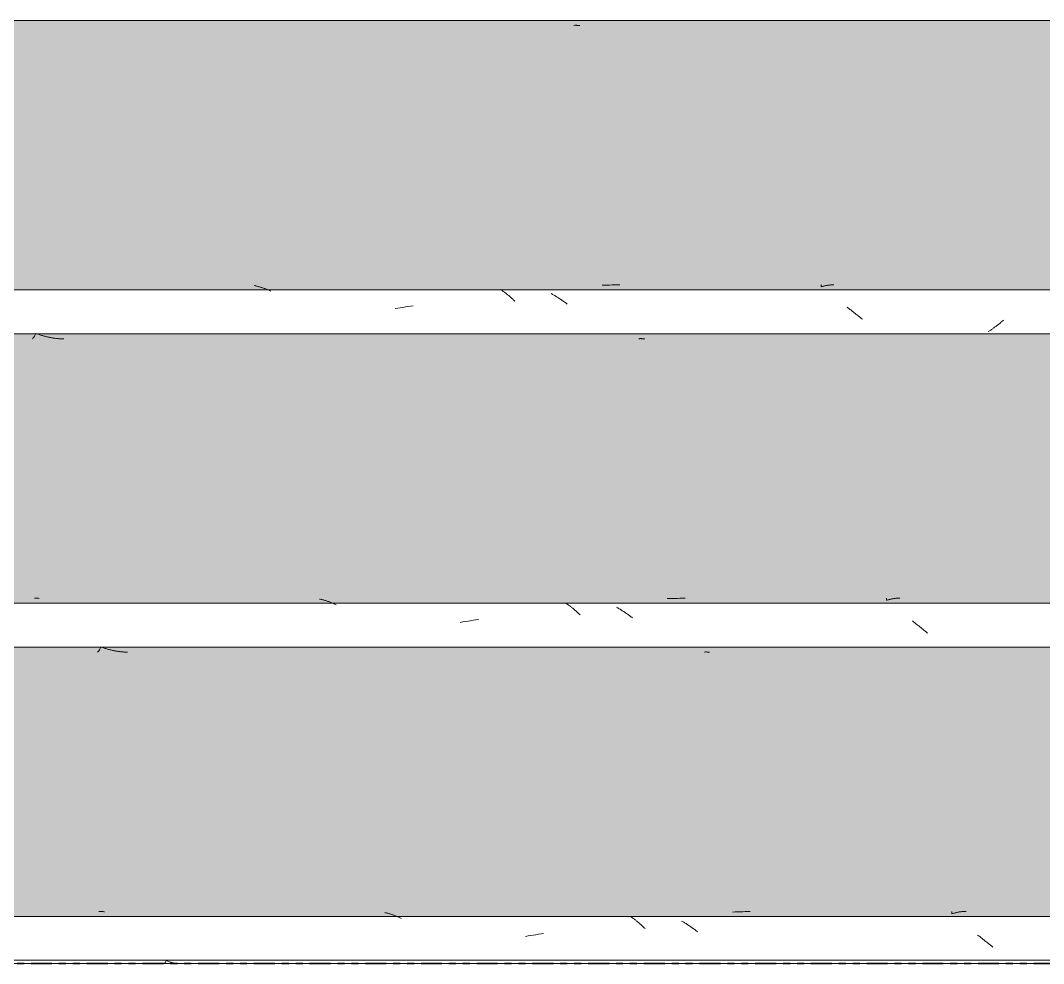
# Model space of a CAD drawing. Header units: millimetres. Extents: x -8482 to 130249, y -7482 to 93550.
# Drawn here: x 25347.9 to 25814.4, y -450 to -20 of the extents above; entities that cross this region are included whole.
import ezdxf

# ---------------------------------------------------------------- set-up
doc = ezdxf.new("R2010")
doc.units = ezdxf.units.MM
doc.linetypes.add('Double Dash 3_8_', pattern=[25.4, 9.525, -3.175, 3.175, -3.175, 3.175, -3.175])
for name, color, linetype, lineweight in [('Duong Ranh', 83, 'Double Dash 3_8_', 35), ('NET CAT', 3, 'Continuous', 5), ('NET THAY 1', 41, 'Continuous', 5), ('NET-THAY', 2, 'Continuous', 9)]:
    doc.layers.add(name, color=color, linetype=linetype, lineweight=lineweight)

# ---------------------------------------------------------------- blocks, each defined once
blk = doc.blocks.new('FP_93-MẶT ĐỨNG TRỤC A-Q')
at = {"layer": 'NET THAY 1', "color": 10}
for p, q in [((31404.78, -428.57), (22897.55, -428.57)), ((22897.55, -448.57), (31404.78, -448.57))]:
    blk.add_line(p, q, dxfattribs=at)
at = {"layer": 'NET THAY 1'}
for p, q in [((25383.93, -426.25), (25383.6, -426.25)), ((25384.26, -426.26), (25383.93, -426.25)), ((25384.6, -426.28), (25384.26, -426.26)), ((25384.93, -426.3), (25384.6, -426.28)), ((25385.27, -426.33), (25384.93, -426.3)), ((25385.6, -426.36), (25385.27, -426.33)), ((25385.94, -426.39), (25385.6, -426.36)), ((25386.27, -426.44), (25385.94, -426.39)), ((25514.4, -426.87), (25514.06, -426.79)), ((25514.75, -426.95), (25514.4, -426.87)), ((25515.1, -427.04), (25514.75, -426.95)), ((25515.45, -427.13), (25515.1, -427.04)), ((25515.79, -427.22), (25515.45, -427.13)), ((25516.14, -427.32), (25515.79, -427.22)), ((25516.49, -427.43), (25516.14, -427.32)), ((25516.83, -427.54), (25516.49, -427.43)), ((25517.18, -427.65), (25516.83, -427.54)), ((25517.52, -427.77), (25517.18, -427.65)), ((25517.87, -427.9), (25517.52, -427.77)), ((25518.21, -428.03), (25517.87, -427.9)), ((25518.56, -428.16), (25518.21, -428.03)), ((25518.9, -428.3), (25518.56, -428.16)), ((25519.25, -428.44), (25518.9, -428.3)), ((25519.59, -428.58), (25519.25, -428.44)), ((25519.93, -428.73), (25519.59, -428.58)), ((25520.27, -428.89), (25519.93, -428.73)), ((25520.62, -429.05), (25520.27, -428.89)), ((25520.96, -429.21), (25520.62, -429.05)), ((25626.46, -428.89), (25626.18, -428.72)), ((25626.74, -429.08), (25626.46, -428.89)), ((25627.03, -429.26), (25626.74, -429.08)), ((25673.76, -426.52), (25672.6, -426.57)), ((25674.92, -426.48), (25673.76, -426.52)), ((25676.07, -426.45), (25674.92, -426.48)), ((25677.23, -426.41), (25676.07, -426.45)), ((25678.38, -426.38), (25677.23, -426.41)), ((25679.54, -426.36), (25678.38, -426.38)), ((25680.7, -426.33), (25679.54, -426.36)), ((25772.58, -426.98), (25772.55, -427.39)), ((25772.87, -427.28), (25772.55, -427.38)), ((25772.6, -426.66), (25772.58, -426.98)), ((25772.62, -426.43), (25772.6, -426.66)), ((25772.64, -426.29), (25772.62, -426.43)), ((25773.18, -427.19), (25772.87, -427.28)), ((25773.49, -427.1), (25773.18, -427.19)), ((25773.8, -427.01), (25773.49, -427.1)), ((25774.11, -426.93), (25773.8, -427.01)), ((25774.42, -426.85), (25774.11, -426.93)), ((25774.73, -426.78), (25774.42, -426.85)), ((25775.05, -426.71), (25774.73, -426.78)), ((25775.36, -426.64), (25775.05, -426.71)), ((25775.67, -426.59), (25775.36, -426.64)), ((25775.98, -426.53), (25775.67, -426.59)), ((25776.29, -426.48), (25775.98, -426.53)), ((25776.6, -426.44), (25776.29, -426.48)), ((25776.91, -426.4), (25776.6, -426.44)), ((25777.22, -426.36), (25776.91, -426.4)), ((25777.53, -426.33), (25777.22, -426.36)), ((25777.84, -426.3), (25777.53, -426.33)), ((25778.15, -426.28), (25777.84, -426.3)), ((25778.46, -426.26), (25778.15, -426.28)), ((25778.77, -426.25), (25778.46, -426.26)), ((25779.08, -426.25), (25778.77, -426.25)), ((25521.3, -429.38), (25520.96, -429.21)), ((25521.64, -429.55), (25521.3, -429.38)), ((25627.31, -429.46), (25627.03, -429.26)), ((25627.59, -429.66), (25627.31, -429.46)), ((25627.87, -429.86), (25627.59, -429.66)), ((25628.15, -430.07), (25627.87, -429.86)), ((25628.43, -430.28), (25628.15, -430.07)), ((25628.71, -430.5), (25628.43, -430.28)), ((25628.98, -430.72), (25628.71, -430.5)), ((25629.26, -430.95), (25628.98, -430.72)), ((25629.54, -431.18), (25629.26, -430.95)), ((25629.82, -431.41), (25629.54, -431.18)), ((25630.09, -431.65), (25629.82, -431.41)), ((25630.37, -431.89), (25630.09, -431.65)), ((25630.64, -432.14), (25630.37, -431.89)), ((25630.91, -432.39), (25630.64, -432.14)), ((25631.19, -432.64), (25630.91, -432.39)), ((25631.46, -432.9), (25631.19, -432.64)), ((25631.73, -433.16), (25631.46, -432.9)), ((25632, -433.42), (25631.73, -433.16)), ((25632.27, -433.69), (25632, -433.42)), ((25632.54, -433.96), (25632.27, -433.69)), ((25649.71, -430.83), (25649.37, -430.64)), ((25650.05, -431.03), (25649.71, -430.83)), ((25650.39, -431.23), (25650.05, -431.03)), ((25650.72, -431.44), (25650.39, -431.23)), ((25651.06, -431.64), (25650.72, -431.44)), ((25651.4, -431.85), (25651.06, -431.64)), ((25651.73, -432.07), (25651.4, -431.85)), ((25652.07, -432.28), (25651.73, -432.07)), ((25652.4, -432.5), (25652.07, -432.28)), ((25652.73, -432.72), (25652.4, -432.5)), ((25653.07, -432.94), (25652.73, -432.72)), ((25653.4, -433.17), (25653.07, -432.94)), ((25653.73, -433.4), (25653.4, -433.17)), ((25654.06, -433.63), (25653.73, -433.4)), ((25654.39, -433.86), (25654.06, -433.63)), ((25579.39, -437.45), (25578.22, -437.65)), ((25580.57, -437.26), (25579.39, -437.45)), ((25581.75, -437.07), (25580.57, -437.26)), ((25582.92, -436.88), (25581.75, -437.07)), ((25584.1, -436.69), (25582.92, -436.88)), ((25585.27, -436.5), (25584.1, -436.69)), ((25586.45, -436.31), (25585.27, -436.5)), ((25632.81, -434.23), (25632.54, -433.96)), ((25654.72, -434.1), (25654.39, -433.86)), ((25655.05, -434.33), (25654.72, -434.1)), ((25655.38, -434.57), (25655.05, -434.33)), ((25655.71, -434.81), (25655.38, -434.57)), ((25656.04, -435.05), (25655.71, -434.81)), ((25656.37, -435.29), (25656.04, -435.05)), ((25656.69, -435.54), (25656.37, -435.29)), ((25784.66, -437.27), (25784.34, -437.02)), ((25784.98, -437.52), (25784.66, -437.27)), ((25785.3, -437.77), (25784.98, -437.52)), ((25785.62, -438.02), (25785.3, -437.77)), ((25785.94, -438.27), (25785.62, -438.02)), ((25786.26, -438.53), (25785.94, -438.27)), ((25786.58, -438.78), (25786.26, -438.53)), ((25786.9, -439.03), (25786.58, -438.78)), ((25787.22, -439.28), (25786.9, -439.03)), ((25787.53, -439.54), (25787.22, -439.28)), ((25787.85, -439.79), (25787.53, -439.54)), ((25788.17, -440.04), (25787.85, -439.79)), ((25788.48, -440.29), (25788.17, -440.04)), ((25788.8, -440.54), (25788.48, -440.29)), ((25789.11, -440.79), (25788.8, -440.54)), ((25789.42, -441.03), (25789.11, -440.79)), ((25789.74, -441.28), (25789.42, -441.03)), ((25790.05, -441.53), (25789.74, -441.28)), ((25790.36, -441.77), (25790.05, -441.53)), ((25790.67, -442.01), (25790.36, -441.77)), ((25790.98, -442.26), (25790.67, -442.01)), ((25791.29, -442.5), (25790.98, -442.26)), ((25414, -449.38), (25413.7, -449.92)), ((25414.29, -448.73), (25414, -449.38)), ((25414.68, -448.85), (25414.3, -448.72)), ((25415.06, -448.98), (25414.68, -448.85)), ((25415.43, -449.1), (25415.06, -448.98)), ((25415.81, -449.22), (25415.43, -449.1)), ((25416.19, -449.34), (25415.81, -449.22)), ((25416.57, -449.45), (25416.19, -449.34)), ((25416.94, -449.56), (25416.57, -449.45)), ((25417.32, -449.66), (25416.94, -449.56)), ((25417.7, -449.76), (25417.32, -449.66)), ((25418.07, -449.85), (25417.7, -449.76)), ((25418.45, -449.95), (25418.07, -449.85)), ((25418.83, -450.03), (25418.45, -449.95))]:
    blk.add_line(p, q, dxfattribs=at)
blk = doc.blocks.new('FP_94-MẶT ĐỨNG TRỤC A-Q')
at = {"layer": 'NET THAY 1'}
for p, q in [((25354.59, -283.39), (25354.27, -283.39)), ((25354.91, -283.41), (25354.59, -283.39)), ((25355.23, -283.42), (25354.91, -283.41)), ((25355.55, -283.44), (25355.23, -283.42)), ((25355.86, -283.46), (25355.55, -283.44)), ((25356.18, -283.49), (25355.86, -283.46)), ((25356.5, -283.52), (25356.18, -283.49)), ((25484.63, -283.91), (25484.29, -283.84)), ((25484.98, -283.98), (25484.63, -283.91)), ((25485.33, -284.06), (25484.98, -283.98)), ((25485.68, -284.15), (25485.33, -284.06)), ((25486.02, -284.24), (25485.68, -284.15)), ((25486.37, -284.33), (25486.02, -284.24)), ((25486.72, -284.43), (25486.37, -284.33)), ((25487.06, -284.54), (25486.72, -284.43)), ((25487.41, -284.65), (25487.06, -284.54)), ((25643.99, -283.6), (25642.83, -283.64)), ((25645.15, -283.56), (25643.99, -283.6)), ((25646.3, -283.53), (25645.15, -283.56)), ((25647.46, -283.51), (25646.3, -283.53)), ((25648.61, -283.48), (25647.46, -283.51)), ((25649.77, -283.46), (25648.61, -283.48)), ((25650.93, -283.44), (25649.77, -283.46)), ((25742.81, -283.96), (25742.78, -284.4)), ((25743.09, -284.3), (25742.79, -284.39)), ((25742.84, -283.64), (25742.81, -283.96)), ((25742.86, -283.45), (25742.84, -283.64)), ((25743.4, -284.21), (25743.09, -284.3)), ((25743.7, -284.12), (25743.4, -284.21)), ((25744.01, -284.05), (25743.7, -284.12)), ((25744.31, -283.97), (25744.01, -284.05)), ((25744.62, -283.9), (25744.31, -283.97)), ((25744.93, -283.83), (25744.62, -283.9)), ((25745.23, -283.77), (25744.93, -283.83)), ((25745.54, -283.72), (25745.23, -283.77)), ((25745.84, -283.66), (25745.54, -283.72)), ((25746.14, -283.62), (25745.84, -283.66)), ((25746.45, -283.57), (25746.14, -283.62)), ((25746.75, -283.53), (25746.45, -283.57)), ((25747.06, -283.5), (25746.75, -283.53)), ((25747.36, -283.47), (25747.06, -283.5)), ((25747.67, -283.44), (25747.36, -283.47)), ((25747.97, -283.42), (25747.67, -283.44)), ((25748.27, -283.41), (25747.97, -283.42)), ((25748.58, -283.4), (25748.27, -283.41)), ((25748.88, -283.39), (25748.58, -283.4)), ((25487.76, -284.76), (25487.41, -284.65)), ((25488.1, -284.88), (25487.76, -284.76)), ((25488.45, -285), (25488.1, -284.88)), ((25488.79, -285.13), (25488.45, -285)), ((25489.14, -285.26), (25488.79, -285.13)), ((25489.48, -285.39), (25489.14, -285.26)), ((25489.82, -285.53), (25489.48, -285.39)), ((25490.17, -285.68), (25489.82, -285.53)), ((25490.51, -285.83), (25490.17, -285.68)), ((25490.85, -285.98), (25490.51, -285.83)), ((25491.2, -286.14), (25490.85, -285.98)), ((25491.54, -286.3), (25491.2, -286.14)), ((25491.88, -286.46), (25491.54, -286.3)), ((25596.7, -285.83), (25596.41, -285.66)), ((25596.98, -286.01), (25596.7, -285.83)), ((25597.26, -286.19), (25596.98, -286.01)), ((25597.55, -286.38), (25597.26, -286.19)), ((25597.83, -286.57), (25597.55, -286.38)), ((25598.11, -286.77), (25597.83, -286.57)), ((25598.39, -286.97), (25598.11, -286.77)), ((25598.67, -287.18), (25598.39, -286.97)), ((25598.95, -287.39), (25598.67, -287.18)), ((25599.23, -287.61), (25598.95, -287.39)), ((25599.51, -287.83), (25599.23, -287.61)), ((25599.78, -288.06), (25599.51, -287.83)), ((25600.06, -288.29), (25599.78, -288.06)), ((25600.34, -288.52), (25600.06, -288.29)), ((25600.61, -288.76), (25600.34, -288.52)), ((25600.89, -289), (25600.61, -288.76)), ((25601.16, -289.25), (25600.89, -289)), ((25619.96, -287.72), (25619.62, -287.53)), ((25620.29, -287.91), (25619.96, -287.72)), ((25620.63, -288.11), (25620.29, -287.91)), ((25620.97, -288.31), (25620.63, -288.11)), ((25621.31, -288.51), (25620.97, -288.31)), ((25621.64, -288.72), (25621.31, -288.51)), ((25621.98, -288.93), (25621.64, -288.72)), ((25622.31, -289.14), (25621.98, -288.93)), ((25622.65, -289.35), (25622.31, -289.14)), ((25552.01, -293.88), (25550.83, -294.07)), ((25553.18, -293.69), (25552.01, -293.88)), ((25554.36, -293.5), (25553.18, -293.69)), ((25555.53, -293.31), (25554.36, -293.5)), ((25556.71, -293.12), (25555.53, -293.31)), ((25601.43, -289.5), (25601.16, -289.25)), ((25601.71, -289.75), (25601.43, -289.5)), ((25601.98, -290), (25601.71, -289.75)), ((25602.25, -290.26), (25601.98, -290)), ((25602.52, -290.53), (25602.25, -290.26)), ((25602.79, -290.79), (25602.52, -290.53)), ((25603.06, -291.06), (25602.79, -290.79)), ((25622.98, -289.57), (25622.65, -289.35)), ((25623.32, -289.79), (25622.98, -289.57)), ((25623.65, -290.01), (25623.32, -289.79)), ((25623.98, -290.24), (25623.65, -290.01)), ((25624.31, -290.47), (25623.98, -290.24)), ((25624.65, -290.7), (25624.31, -290.47)), ((25624.98, -290.93), (25624.65, -290.7)), ((25625.31, -291.16), (25624.98, -290.93)), ((25625.64, -291.4), (25625.31, -291.16)), ((25625.97, -291.63), (25625.64, -291.4)), ((25626.3, -291.87), (25625.97, -291.63)), ((25626.62, -292.11), (25626.3, -291.87)), ((25626.95, -292.36), (25626.62, -292.11)), ((25754.92, -294.08), (25754.6, -293.83)), ((25549.66, -294.26), (25548.48, -294.46)), ((25550.83, -294.07), (25549.66, -294.26)), ((25755.24, -294.33), (25754.92, -294.08)), ((25755.57, -294.58), (25755.24, -294.33)), ((25755.89, -294.83), (25755.57, -294.58)), ((25756.21, -295.08), (25755.89, -294.83)), ((25756.53, -295.34), (25756.21, -295.08)), ((25756.85, -295.59), (25756.53, -295.34)), ((25757.17, -295.84), (25756.85, -295.59)), ((25757.49, -296.09), (25757.17, -295.84)), ((25757.8, -296.34), (25757.49, -296.09)), ((25758.12, -296.6), (25757.8, -296.34)), ((25758.44, -296.85), (25758.12, -296.6)), ((25758.75, -297.1), (25758.44, -296.85)), ((25759.07, -297.35), (25758.75, -297.1)), ((25759.38, -297.6), (25759.07, -297.35)), ((25759.7, -297.85), (25759.38, -297.6)), ((25760.01, -298.1), (25759.7, -297.85)), ((25760.32, -298.34), (25760.01, -298.1)), ((25760.64, -298.59), (25760.32, -298.34)), ((25760.95, -298.83), (25760.64, -298.59)), ((25761.26, -299.08), (25760.95, -298.83)), ((25761.57, -299.32), (25761.26, -299.08)), ((25383.34, -307.77), (25383.01, -307.98)), ((25383.66, -307.44), (25383.34, -307.77)), ((25383.98, -306.97), (25383.66, -307.44)), ((25384.29, -306.39), (25383.98, -306.97)), ((25384.59, -305.68), (25384.29, -306.39)), ((25384.98, -305.81), (25384.6, -305.67)), ((25385.37, -305.94), (25384.98, -305.81)), ((25385.75, -306.07), (25385.37, -305.94)), ((25386.13, -306.2), (25385.75, -306.07)), ((25386.52, -306.32), (25386.13, -306.2)), ((25386.9, -306.44), (25386.52, -306.32)), ((25387.28, -306.55), (25386.9, -306.44)), ((25387.66, -306.66), (25387.28, -306.55)), ((25388.05, -306.77), (25387.66, -306.66)), ((25388.43, -306.87), (25388.05, -306.77)), ((25388.81, -306.97), (25388.43, -306.87)), ((25389.19, -307.06), (25388.81, -306.97)), ((25389.57, -307.15), (25389.19, -307.06)), ((25389.95, -307.24), (25389.57, -307.15)), ((25390.33, -307.32), (25389.95, -307.24)), ((25390.71, -307.4), (25390.33, -307.32)), ((25391.09, -307.47), (25390.71, -307.4)), ((25391.47, -307.54), (25391.09, -307.47)), ((25391.85, -307.6), (25391.47, -307.54)), ((25392.23, -307.66), (25391.85, -307.6)), ((25392.61, -307.72), (25392.23, -307.66)), ((25392.99, -307.77), (25392.61, -307.72)), ((25393.37, -307.82), (25392.99, -307.77)), ((25393.75, -307.86), (25393.37, -307.82)), ((25394.13, -307.9), (25393.75, -307.86)), ((25394.51, -307.93), (25394.13, -307.9)), ((25394.89, -307.96), (25394.51, -307.93)), ((25395.27, -307.99), (25394.89, -307.96)), ((25395.65, -308.01), (25395.27, -307.99)), ((25396.03, -308.02), (25395.65, -308.01)), ((25396.4, -308.03), (25396.03, -308.02)), ((25396.78, -308.04), (25396.4, -308.03)), ((25660.02, -307.98), (25659.77, -308.03)), ((25660.26, -307.9), (25660.02, -307.98)), ((25660.52, -307.93), (25660.26, -307.9)), ((25660.77, -307.96), (25660.52, -307.93)), ((25661.03, -307.99), (25660.77, -307.96)), ((25661.28, -308.01), (25661.03, -307.99)), ((25661.54, -308.02), (25661.28, -308.01)), ((25661.79, -308.03), (25661.54, -308.02)), ((25662.04, -308.04), (25661.79, -308.03))]:
    blk.add_line(p, q, dxfattribs=at)
at = {"layer": 'NET THAY 1', "color": 10}
for p, q in [((31375.06, -285.71), (22897.55, -285.71)), ((22897.55, -305.71), (31375.06, -305.71))]:
    blk.add_line(p, q, dxfattribs=at)
blk = doc.blocks.new('FP_95-MẶT ĐỨNG TRỤC A-Q')
at = {"layer": 'NET THAY 1', "color": 10}
for p, q in [((31345.33, -142.86), (22897.55, -142.86)), ((22897.55, -162.86), (31345.33, -162.86))]:
    blk.add_line(p, q, dxfattribs=at)
at = {"layer": 'NET THAY 1'}
for p, q in [((25454.88, -140.99), (25454.53, -140.93)), ((25455.23, -141.06), (25454.88, -140.99)), ((25455.57, -141.14), (25455.23, -141.06)), ((25455.92, -141.22), (25455.57, -141.14)), ((25456.27, -141.31), (25455.92, -141.22)), ((25456.62, -141.4), (25456.27, -141.31)), ((25456.96, -141.49), (25456.62, -141.4)), ((25457.31, -141.59), (25456.96, -141.49)), ((25457.66, -141.7), (25457.31, -141.59)), ((25458, -141.81), (25457.66, -141.7)), ((25458.35, -141.92), (25458, -141.81)), ((25458.69, -142.04), (25458.35, -141.92)), ((25459.04, -142.16), (25458.69, -142.04)), ((25459.38, -142.29), (25459.04, -142.16)), ((25459.73, -142.43), (25459.38, -142.29)), ((25460.07, -142.56), (25459.73, -142.43)), ((25460.42, -142.7), (25460.07, -142.56)), ((25460.76, -142.85), (25460.42, -142.7)), ((25461.1, -143), (25460.76, -142.85)), ((25461.45, -143.15), (25461.1, -143)), ((25461.79, -143.31), (25461.45, -143.15)), ((25462.13, -143.47), (25461.79, -143.31)), ((25566.95, -142.85), (25566.66, -142.69)), ((25567.23, -143.03), (25566.95, -142.85)), ((25567.51, -143.2), (25567.23, -143.03)), ((25567.8, -143.39), (25567.51, -143.2)), ((25568.08, -143.58), (25567.8, -143.39)), ((25568.36, -143.77), (25568.08, -143.58)), ((25568.64, -143.97), (25568.36, -143.77)), ((25568.92, -144.17), (25568.64, -143.97)), ((25569.2, -144.38), (25568.92, -144.17)), ((25569.48, -144.6), (25569.2, -144.38)), ((25569.76, -144.81), (25569.48, -144.6)), ((25590.21, -144.7), (25589.87, -144.52)), ((25614.23, -140.71), (25613.08, -140.74)), ((25615.39, -140.67), (25614.23, -140.71)), ((25616.54, -140.65), (25615.39, -140.67)), ((25617.7, -140.62), (25616.54, -140.65)), ((25618.86, -140.6), (25617.7, -140.62)), ((25620.01, -140.58), (25618.86, -140.6)), ((25621.17, -140.56), (25620.01, -140.58)), ((25713.06, -141.05), (25713.03, -141.46)), ((25713.34, -141.36), (25713.03, -141.45)), ((25713.08, -140.76), (25713.06, -141.05)), ((25713.1, -140.59), (25713.08, -140.76)), ((25713.65, -141.28), (25713.34, -141.36)), ((25713.95, -141.2), (25713.65, -141.28)), ((25714.26, -141.12), (25713.95, -141.2)), ((25714.57, -141.05), (25714.26, -141.12)), ((25714.88, -140.98), (25714.57, -141.05)), ((25715.18, -140.92), (25714.88, -140.98)), ((25715.49, -140.86), (25715.18, -140.92)), ((25715.8, -140.81), (25715.49, -140.86)), ((25716.1, -140.76), (25715.8, -140.81)), ((25716.41, -140.72), (25716.1, -140.76)), ((25716.72, -140.68), (25716.41, -140.72)), ((25717.02, -140.64), (25716.72, -140.68)), ((25717.33, -140.61), (25717.02, -140.64)), ((25717.63, -140.59), (25717.33, -140.61)), ((25717.94, -140.57), (25717.63, -140.59)), ((25718.25, -140.55), (25717.94, -140.57)), ((25718.55, -140.54), (25718.25, -140.55)), ((25718.86, -140.53), (25718.55, -140.54)), ((25570.04, -145.04), (25569.76, -144.81)), ((25570.31, -145.26), (25570.04, -145.04)), ((25570.59, -145.49), (25570.31, -145.26)), ((25570.87, -145.73), (25570.59, -145.49)), ((25571.14, -145.97), (25570.87, -145.73)), ((25571.42, -146.21), (25571.14, -145.97)), ((25571.69, -146.46), (25571.42, -146.21)), ((25571.96, -146.71), (25571.69, -146.46)), ((25572.24, -146.96), (25571.96, -146.71)), ((25572.51, -147.22), (25572.24, -146.96)), ((25572.78, -147.48), (25572.51, -147.22)), ((25573.05, -147.74), (25572.78, -147.48)), ((25573.32, -148.01), (25573.05, -147.74)), ((25590.55, -144.89), (25590.21, -144.7)), ((25590.88, -145.09), (25590.55, -144.89)), ((25591.22, -145.29), (25590.88, -145.09)), ((25591.56, -145.49), (25591.22, -145.29)), ((25591.9, -145.69), (25591.56, -145.49)), ((25592.23, -145.9), (25591.9, -145.69)), ((25592.57, -146.11), (25592.23, -145.9)), ((25592.9, -146.32), (25592.57, -146.11)), ((25593.24, -146.54), (25592.9, -146.32)), ((25593.57, -146.75), (25593.24, -146.54)), ((25593.91, -146.97), (25593.57, -146.75)), ((25594.24, -147.2), (25593.91, -146.97)), ((25594.57, -147.42), (25594.24, -147.2)), ((25594.9, -147.65), (25594.57, -147.42)), ((25595.24, -147.88), (25594.9, -147.65)), ((25595.57, -148.11), (25595.24, -147.88)), ((25595.9, -148.35), (25595.57, -148.11)), ((25596.23, -148.58), (25595.9, -148.35)), ((25596.56, -148.82), (25596.23, -148.58)), ((25596.88, -149.06), (25596.56, -148.82)), ((25597.21, -149.3), (25596.88, -149.06)), ((25519.92, -151.2), (25518.75, -151.39)), ((25521.1, -151.01), (25519.92, -151.2)), ((25522.27, -150.82), (25521.1, -151.01)), ((25523.45, -150.63), (25522.27, -150.82)), ((25524.62, -150.44), (25523.45, -150.63)), ((25525.8, -150.25), (25524.62, -150.44)), ((25526.97, -150.06), (25525.8, -150.25)), ((25725.19, -151.01), (25724.86, -150.77)), ((25725.51, -151.26), (25725.19, -151.01)), ((25725.83, -151.52), (25725.51, -151.26)), ((25726.15, -151.77), (25725.83, -151.52)), ((25726.48, -152.02), (25726.15, -151.77)), ((25726.8, -152.27), (25726.48, -152.02)), ((25727.12, -152.52), (25726.8, -152.27)), ((25727.44, -152.77), (25727.12, -152.52)), ((25727.76, -153.03), (25727.44, -152.77)), ((25728.07, -153.28), (25727.76, -153.03)), ((25728.39, -153.53), (25728.07, -153.28)), ((25728.71, -153.78), (25728.39, -153.53)), ((25729.02, -154.03), (25728.71, -153.78)), ((25729.34, -154.29), (25729.02, -154.03)), ((25729.66, -154.54), (25729.34, -154.29)), ((25729.97, -154.79), (25729.66, -154.54)), ((25730.28, -155.03), (25729.97, -154.79)), ((25730.6, -155.28), (25730.28, -155.03)), ((25730.91, -155.53), (25730.6, -155.28)), ((25731.22, -155.78), (25730.91, -155.53)), ((25731.53, -156.02), (25731.22, -155.78)), ((25731.85, -156.26), (25731.53, -156.02)), ((25793.84, -158.59), (25793.55, -158.82)), ((25794.13, -158.36), (25793.84, -158.59)), ((25794.42, -158.12), (25794.13, -158.36)), ((25794.71, -157.88), (25794.42, -158.12)), ((25795, -157.64), (25794.71, -157.88)), ((25795.28, -157.4), (25795, -157.64)), ((25795.57, -157.15), (25795.28, -157.4)), ((25795.86, -156.91), (25795.57, -157.15)), ((25796.14, -156.66), (25795.86, -156.91)), ((25354.88, -162.7), (25354.62, -163.34)), ((25355.27, -162.83), (25354.89, -162.69)), ((25355.65, -162.97), (25355.27, -162.83)), ((25356.03, -163.1), (25355.65, -162.97)), ((25356.41, -163.23), (25356.03, -163.1)), ((25356.79, -163.35), (25356.41, -163.23)), ((25789.44, -161.72), (25789.14, -161.9)), ((25789.73, -161.54), (25789.44, -161.72)), ((25790.03, -161.35), (25789.73, -161.54)), ((25790.33, -161.16), (25790.03, -161.35)), ((25790.62, -160.96), (25790.33, -161.16)), ((25790.92, -160.76), (25790.62, -160.96)), ((25791.21, -160.56), (25790.92, -160.76)), ((25791.51, -160.35), (25791.21, -160.56)), ((25791.8, -160.14), (25791.51, -160.35)), ((25792.1, -159.93), (25791.8, -160.14)), ((25792.39, -159.72), (25792.1, -159.93)), ((25792.68, -159.5), (25792.39, -159.72)), ((25792.97, -159.27), (25792.68, -159.5)), ((25793.26, -159.05), (25792.97, -159.27)), ((25793.55, -158.82), (25793.26, -159.05)), ((25353.5, -164.98), (25353.21, -165.13)), ((25353.78, -164.72), (25353.5, -164.98)), ((25354.07, -164.36), (25353.78, -164.72)), ((25354.34, -163.9), (25354.07, -164.36)), ((25354.62, -163.34), (25354.34, -163.9)), ((25357.17, -163.47), (25356.79, -163.35)), ((25357.55, -163.59), (25357.17, -163.47)), ((25357.93, -163.7), (25357.55, -163.59)), ((25358.31, -163.81), (25357.93, -163.7)), ((25358.69, -163.91), (25358.31, -163.81)), ((25359.06, -164.02), (25358.69, -163.91)), ((25359.44, -164.11), (25359.06, -164.02)), ((25359.82, -164.21), (25359.44, -164.11)), ((25360.2, -164.3), (25359.82, -164.21)), ((25360.58, -164.38), (25360.2, -164.3)), ((25360.95, -164.46), (25360.58, -164.38)), ((25361.33, -164.54), (25360.95, -164.46)), ((25361.71, -164.61), (25361.33, -164.54)), ((25362.08, -164.68), (25361.71, -164.61)), ((25362.46, -164.74), (25362.08, -164.68)), ((25362.84, -164.8), (25362.46, -164.74)), ((25363.21, -164.86), (25362.84, -164.8)), ((25363.59, -164.91), (25363.21, -164.86)), ((25363.97, -164.96), (25363.59, -164.91)), ((25364.34, -165), (25363.97, -164.96)), ((25364.72, -165.04), (25364.34, -165)), ((25365.09, -165.07), (25364.72, -165.04)), ((25365.47, -165.1), (25365.09, -165.07)), ((25365.85, -165.13), (25365.47, -165.1)), ((25366.22, -165.15), (25365.85, -165.13)), ((25366.6, -165.16), (25366.22, -165.15)), ((25366.97, -165.18), (25366.6, -165.16)), ((25367.35, -165.18), (25366.97, -165.18)), ((25367.72, -165.19), (25367.35, -165.18)), ((25630.15, -165.14), (25629.94, -165.17)), ((25630.35, -165.09), (25630.15, -165.14)), ((25630.55, -165.01), (25630.35, -165.09)), ((25630.81, -165.04), (25630.55, -165.01)), ((25631.06, -165.08), (25630.81, -165.04)), ((25631.31, -165.11), (25631.06, -165.08)), ((25631.56, -165.13), (25631.31, -165.11)), ((25631.81, -165.15), (25631.56, -165.13)), ((25632.06, -165.17), (25631.81, -165.15)), ((25632.31, -165.18), (25632.06, -165.17)), ((25632.56, -165.18), (25632.31, -165.18))]:
    blk.add_line(p, q, dxfattribs=at)
blk = doc.blocks.new('FP_96-MẶT ĐỨNG TRỤC A-Q')
at = {"layer": 'NET THAY 1', "color": 10}
blk.add_line((22897.55, -20), (31315.6, -20), dxfattribs=at)
at = {"layer": 'NET THAY 1'}
for p, q in [((25600.4, -22.28), (25600.19, -22.32)), ((25600.62, -22.21), (25600.4, -22.28)), ((25600.84, -22.13), (25600.62, -22.21)), ((25601.11, -22.17), (25600.84, -22.12)), ((25601.38, -22.2), (25601.11, -22.17)), ((25601.64, -22.24), (25601.38, -22.2)), ((25601.91, -22.27), (25601.64, -22.24)), ((25602.18, -22.29), (25601.91, -22.27)), ((25602.45, -22.31), (25602.18, -22.29)), ((25602.72, -22.32), (25602.45, -22.31)), ((25602.99, -22.33), (25602.72, -22.32))]:
    blk.add_line(p, q, dxfattribs=at)
blk = doc.blocks.new('ALC1807-ASCENT PLAZA-TANG 1_2_rvt-1-MẶT ĐỨNG TRỤC A-Q')
at = {"layer": 'NET THAY 1'}
h = blk.add_hatch(dxfattribs=at)
h.set_pattern_fill('FP_9', color=256, style=0, pattern_type=2)
h.set_pattern_definition([(50.201, (22070.99, -1000), (180.891, -15.9388), [18.994, -208.937]), (354.964, (22070.99, -1000), (34.9908, -191.057), [15.133, -166.459]), (100.379, (22086.06, -1001.33), (145.8982, 175.1182), [16.186, -178.049]), (30.177, (22070.99, -1000), (164.569, -77.289), [18.949, -208.436]), (334.843, (22070.99, -1000), (-32.0006, -191.5884), [15.151, -166.663]), (80.518, (22084.71, -1006.43), (196.5682, 114.3004), [16.187, -178.055]), (46.388, (22071, -949.2), (269.155, -42.042), [28.478, -313.258]), (96.589, (22093.42, -952.7), (235.719, 247.426), [24.283, -267.11]), (351.122, (22071, -949.2), (235.7205, 247.425), [22.702, -249.717]), (21.137, (22096.21, -961.9), (150.5388, -102.265), [18.932, -208.254]), (325.811, (22096.2, -961.9), (61.3624, 184.189), [15.166, -166.823]), (71.574, (22108.75, -970.42), (211.9016, 81.9222), [16.178, -177.963]), (37.697, (22070.99, -1000), (3.06716, 84.5549), [8.345, -156.525, 8.345, -161.076, -167.524]), (37.697, (22070.99, -1000), (3.06716, 84.5549), [-334.29, 8.345, -159.18]), (7.553, (22070.99, -1000), (66.3455, 100.1809), [8.324, -88.028, 8.324, -152.346, -63.688]), (7.553, (22070.99, -1000), (66.3455, 100.1809), [-257.02, 8.324, -55.364]), (327.315, (22059.74, -1000), (134.6288, -5.7283), [8.34, -54.84, 8.34, -188.781, -261.564]), (327.315, (22059.74, -1000), (134.6288, -5.7283), [-260.301, 8.34, -253.225]), (317.297, (21989.53, -1000), (147.0781, 25.4271), [8.35, -73.882, 8.35, -122.716, -185.971]), (317.297, (21989.53, -1000), (147.0781, 25.4271), [-213.297, 8.35, -177.621])])
h.paths.add_polyline_path([(31204.64, -142.86), (31314.41, -142.86), (31314.41, -20), (22897.55, -20), (22897.55, -142.86), (31087.83, -142.86)], flags=0)
h = blk.add_hatch(dxfattribs=at)
h.set_pattern_fill('FP_8', color=256, style=0, pattern_type=2)
h.set_pattern_definition([(50.201, (22100.72, -1000), (180.891, -15.9388), [18.994, -208.937]), (354.964, (22100.72, -1000), (34.9908, -191.057), [15.133, -166.459]), (100.379, (22115.8, -1001.33), (145.8982, 175.1182), [16.186, -178.049]), (30.177, (22100.72, -1000), (164.569, -77.289), [18.949, -208.436]), (334.843, (22100.72, -1000), (-32.0006, -191.5884), [15.151, -166.663]), (80.518, (22114.44, -1006.43), (196.5682, 114.3004), [16.187, -178.055]), (46.388, (22100.72, -949.2), (269.155, -42.042), [28.478, -313.258]), (96.589, (22123.15, -952.7), (235.719, 247.426), [24.283, -267.11]), (351.122, (22100.72, -949.2), (235.7205, 247.425), [22.702, -249.717]), (21.137, (22125.94, -961.9), (150.5388, -102.265), [18.932, -208.254]), (325.811, (22125.94, -961.9), (61.3624, 184.189), [15.166, -166.823]), (71.574, (22138.49, -970.42), (211.9016, 81.9222), [16.178, -177.963]), (37.697, (22100.72, -1000), (3.06716, 84.5549), [8.345, -156.525, 8.345, -161.076, -167.524]), (37.697, (22100.72, -1000), (3.06716, 84.5549), [-334.29, 8.345, -159.18]), (7.553, (22100.72, -1000), (66.3455, 100.1809), [8.324, -88.028, 8.324, -152.346, -63.688]), (7.553, (22100.72, -1000), (66.3455, 100.1809), [-257.02, 8.324, -55.364]), (327.315, (22089.474, -1000), (134.6288, -5.7283), [8.34, -54.84, 8.34, -188.781, -261.564]), (327.315, (22089.474, -1000), (134.6288, -5.7283), [-260.301, 8.34, -253.225]), (317.297, (22019.26, -1000), (147.0781, 25.4271), [8.35, -73.882, 8.35, -122.716, -185.971]), (317.297, (22019.26, -1000), (147.0781, 25.4271), [-213.297, 8.35, -177.621])])
h.paths.add_polyline_path([(31234.37, -285.71), (31344.14, -285.71), (31344.14, -162.86), (22897.55, -162.86), (22897.55, -285.71), (31087.83, -285.71)], flags=0)
h = blk.add_hatch(dxfattribs=at)
h.set_pattern_fill('FP_7', color=256, style=0, pattern_type=2)
h.set_pattern_definition([(50.201, (22130.45, -1000), (180.891, -15.9388), [18.994, -208.937]), (354.964, (22130.45, -1000), (34.9908, -191.057), [15.133, -166.459]), (100.379, (22145.53, -1001.33), (145.8982, 175.1182), [16.186, -178.049]), (30.177, (22130.45, -1000), (164.569, -77.289), [18.949, -208.436]), (334.843, (22130.45, -1000), (-32.0006, -191.5884), [15.151, -166.663]), (80.518, (22144.17, -1006.43), (196.5682, 114.3004), [16.187, -178.055]), (46.388, (22130.45, -949.2), (269.155, -42.042), [28.478, -313.258]), (96.589, (22152.88, -952.7), (235.719, 247.426), [24.283, -267.11]), (351.122, (22130.45, -949.2), (235.7205, 247.425), [22.702, -249.717]), (21.137, (22155.67, -961.9), (150.5388, -102.265), [18.932, -208.254]), (325.811, (22155.67, -961.9), (61.3624, 184.189), [15.166, -166.823]), (71.574, (22168.22, -970.42), (211.9016, 81.9222), [16.178, -177.963]), (37.697, (22130.454, -1000), (3.06716, 84.5549), [8.345, -156.525, 8.345, -161.076, -167.524]), (37.697, (22130.454, -1000), (3.06716, 84.5549), [-334.29, 8.345, -159.18]), (7.553, (22130.45, -1000), (66.3455, 100.1809), [8.324, -88.028, 8.324, -152.346, -63.688]), (7.553, (22130.45, -1000), (66.3455, 100.1809), [-257.02, 8.324, -55.364]), (327.315, (22119.206, -1000), (134.6288, -5.7283), [8.34, -54.84, 8.34, -188.781, -261.564]), (327.315, (22119.206, -1000), (134.6288, -5.7283), [-260.301, 8.34, -253.225]), (317.297, (22048.99, -1000), (147.0781, 25.4271), [8.35, -73.882, 8.35, -122.716, -185.971]), (317.297, (22048.99, -1000), (147.0781, 25.4271), [-213.297, 8.35, -177.621])])
h.paths.add_polyline_path([(27891.27, -428.57), (31373.87, -428.57), (31373.87, -305.71), (22897.55, -305.71), (22897.55, -428.57), (27624.89, -428.57)], flags=0)
at = {"layer": 'Duong Ranh', "color": 50}
blk.add_line((24793.97, -450), (33008.61, -450), dxfattribs=at)
at = {"layer": 'NET-THAY', "color": 7}
blk.add_line((-8381.59, -450), (51618.41, -450), dxfattribs=at)
at = {"layer": 'NET THAY 1', "color": 10}
for name in ['FP_96-MẶT ĐỨNG TRỤC A-Q', 'FP_95-MẶT ĐỨNG TRỤC A-Q', 'FP_94-MẶT ĐỨNG TRỤC A-Q', 'FP_93-MẶT ĐỨNG TRỤC A-Q']:
    blk.add_blockref(name, (0, 0), dxfattribs=at)

msp = doc.modelspace()

# ---------------------------------------------------------------- linework, layer by layer
at = {"layer": 'NET CAT'}
msp.add_lwpolyline([(-8381.59, -450), (51618.41, -450)], dxfattribs=at)

# ---------------------------------------------------------------- block references
at = {"lineweight": 5}
msp.add_blockref('ALC1807-ASCENT PLAZA-TANG 1_2_rvt-1-MẶT ĐỨNG TRỤC A-Q', (0, 0), dxfattribs=at)

doc.saveas('drawing.dxf')
